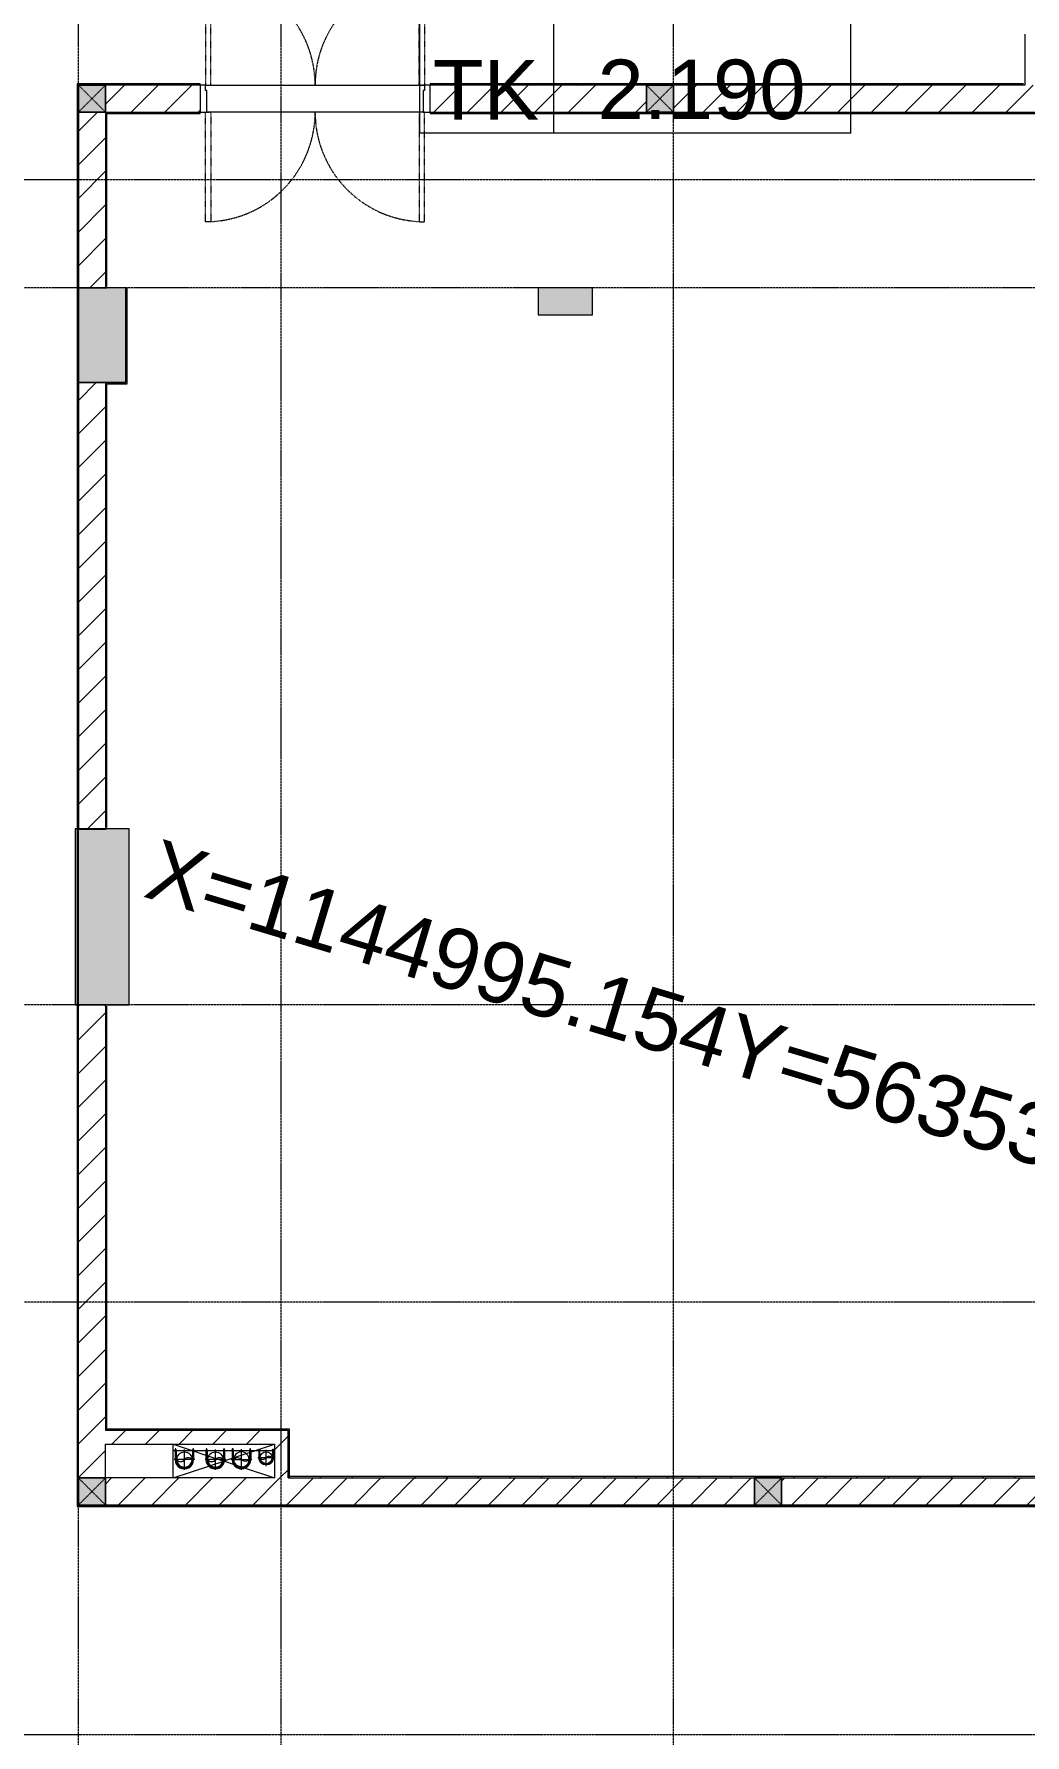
# Model space of a CAD drawing. Header units: millimetres. Extents: x -24439 to 198341, y -52871 to 149926.
# Drawn here: x 44124 to 51452, y 33837 to 46415 of the extents above; entities that cross this region are included whole.
import ezdxf

# ---------------------------------------------------------------- set-up
doc = ezdxf.new("R2010")
doc.units = ezdxf.units.MM
for name, pattern in [('Dash', [6, 3, -3]), ('Grid Line', [22.225, 12.7, -3.175, 3.175, -3.175]), ('IMPORT-CENTER _3_', [10.16, 6.35, -1.27, 1.27, -1.27]), ('NET VAN', [1.06, 0.53, -0.53])]:
    doc.linetypes.add(name, pattern=pattern)
for name, color, linetype, lineweight in [('0-1', 7, 'Continuous', 5), ('0-2', 9, 'Continuous', 9), ('A-ANNO-NOTE', 131, 'Continuous', 9), ('A-DETL-GENF-2', 9, 'NET VAN', 9), ('A-DOOR', 31, 'Continuous', 9), ('A-DOOR-FRAM', 31, 'Continuous', 9), ('A-FLOR', 192, 'Continuous', 9), ('A-FLOR-1', 9, 'Continuous', 9), ('A-WALL', 113, 'Continuous', 9), ('A-WALL-3', 113, 'Continuous', 18), ('A-WALL-PATT-3', 111, 'Continuous', 9), ('G-IMPT', 8, 'Continuous', 9), ('G-IMPT-2', 8, 'IMPORT-CENTER _3_', 9), ('G-IMPT-6', 7, 'Continuous', 9), ('I-WALL-3', 2, 'Continuous', 18), ('M-EQPM', 50, 'Continuous', 9), ('S-COLS', 52, 'Continuous', 9), ('S-COLS-1', 254, 'Continuous', 5), ('S-COLS-2', 253, 'Continuous', 18), ('S-COLS-4', 52, 'Continuous', 18), ('S-COLS-5', 52, 'Dash', 9), ('S-COLS-HDLN', 52, 'Dash', 9), ('S-GRID-1', 1, 'Grid Line', 9)]:
    doc.layers.add(name, color=color, linetype=linetype, lineweight=lineweight)
doc.styles.add('Arial_2', font='arial_0.ttf', dxfattribs={"height": 450})
doc.styles.add('Arial_6', font='arial_0.ttf', dxfattribs={"height": 2})
doc.styles.add('Arial_7', font='arial_0.ttf', dxfattribs={"height": 440})
pattern_1 = [(45, (0, 0), (-124.4508, 124.4508), [])]
pattern_2 = [(45, (0, 0), (-116.67262, 116.67262), [])]

# ---------------------------------------------------------------- blocks, each defined once
blk = doc.blocks.new('NCV_TKTC_KET CAU_rvt-1-TKCS_MB ĐỊNH VỊ CAO ĐỘ THIẾT KẾ')
at = {"layer": 'S-COLS-1'}
for points in [[(44453, 43837), (44803, 43837), (44803, 44537), (44453, 44537)], [(47853, 44337), (48253, 44337), (48253, 44537), (47853, 44537)], [(44828, 39237), (44828, 40537), (44428, 40537), (44428, 39237)]]:
    blk.add_hatch(color=256, dxfattribs=at).paths.add_polyline_path(points)
at = {"layer": 'A-FLOR-1'}
blk.add_line((45153, 35737), (45153, 35988), dxfattribs=at)
at = {"layer": 'S-COLS-2'}
for p, q in [((44803, 44537), (44453, 44537)), ((44453, 44537), (44453, 43837)), ((44803, 43837), (44803, 44537)), ((47853, 44537), (47853, 44337)), ((48253, 44537), (47853, 44537)), ((48253, 44337), (48253, 44537)), ((47853, 44337), (48253, 44337)), ((44453, 43837), (44803, 43837)), ((44828, 40537), (44428, 40537)), ((44428, 40537), (44428, 39237)), ((44828, 39237), (44828, 40537)), ((44428, 39237), (44828, 39237))]:
    blk.add_line(p, q, dxfattribs=at)
blk = doc.blocks.new('FD_07 - FD_07-1700x2200-CỬA ĐI 2 CÁNH-910693-TKCS_MB ĐỊNH VỊ CAO ĐỘ THIẾT KẾ')
at = {"layer": 'A-DETL-GENF-2'}
for p, q in [((-810, 910), (-810, 100)), ((-770, 910), (-810, 910)), ((-770, 100), (-770, 910)), ((770, 100), (770, 910)), ((770, 910), (810, 910)), ((810, 910), (810, 100)), ((-810, 100), (-770, 100)), ((810, 100), (770, 100)), ((-810, -910), (-810, -100)), ((-810, -100), (-770, -100)), ((-770, -100), (-770, -910)), ((810, -100), (770, -100)), ((770, -100), (770, -910)), ((810, -910), (810, -100)), ((-770, -910), (-810, -910)), ((770, -910), (810, -910))]:
    blk.add_line(p, q, dxfattribs=at)
for centre, start, end in [((-810, 100), 0, 87.1694), ((810, 100), 92.8306, 180), ((-810, -100), 272.8306, 360), ((810, -100), 180, 267.1694)]:
    blk.add_arc(centre, 810, start, end, dxfattribs=at)
at = {"layer": 'A-DOOR'}
for p, q in [((-810, 100), (810, 100)), ((800, -100), (-800, -100))]:
    blk.add_line(p, q, dxfattribs=at)
at = {"layer": 'A-DOOR-FRAM'}
for p, q in [((-810, 100), (-850, 100)), ((-850, 100), (-850, -100)), ((-810, 60), (-810, 100)), ((-800, 60), (-810, 60)), ((-800, -100), (-800, 60)), ((810, 60), (800, 60)), ((800, 60), (800, -100)), ((850, 100), (810, 100)), ((810, 100), (810, 60)), ((850, -100), (850, 100)), ((-850, -100), (-800, -100)), ((800, -100), (850, -100))]:
    blk.add_line(p, q, dxfattribs=at)
blk = doc.blocks.new('TKTC_XREF_251221_MB TANG 1 - TKTC_XREF_260130_MB TANG 1_dwg_CUM U_DN100-4202115-TKCS_MB ĐỊNH VỊ CAO ĐỘ THIẾT KẾ')
at = {"layer": 'G-IMPT'}
blk.add_hatch(color=256, dxfattribs=at).paths.add_polyline_path([(0, -61), (0, -57), (15, -55), (28, -49), (40, -40), (49, -28), (55, -15), (57, 0), (55, 15), (49, 28), (40, 40), (28, 49), (15, 55), (0, 57), (0, 61), (16, 59), (35, 49), (43, 43), (53, 30), (59, 16), (61, 0), (59, -16), (53, -30), (43, -43), (30, -53), (16, -59)])
for p, q in [((-79, 67), (-79, 63)), ((-77, 67), (-77, 63)), ((-75, 67), (-75, 63)), ((-73, 69), (-73, 61)), ((-67, 68), (-72, 68)), ((-67, 62), (-72, 62)), ((-65, 69), (0, 69)), ((-79, -63), (-79, -67)), ((-77, -63), (-77, -67)), ((-75, -63), (-75, -67)), ((-73, -61), (-73, -69)), ((-67, -62), (-72, -62)), ((-67, -68), (-72, -68)), ((-65, -69), (0, -69))]:
    blk.add_line(p, q, dxfattribs=at)
at = {"layer": 'G-IMPT', "flags": 128}
for points in [[(-73, 68), (-78, 68), (-78, 62), (-73, 62)], [(-72, 59), (-67, 59), (-67, 71), (-72, 71)], [(-67, 71), (-67, 73), (-65, 73), (-65, 57), (-67, 57), (-67, 59)], [(-65, 61), (0, 61), (0, 57)], [(-73, -62), (-78, -62), (-78, -68), (-73, -68)], [(-72, -71), (-67, -71), (-67, -59), (-72, -59)], [(-67, -59), (-67, -57), (-65, -57), (-65, -73), (-67, -73), (-67, -71)], [(-65, -61), (0, -61), (0, -57)]]:
    blk.add_lwpolyline(points, dxfattribs=at)
at = {"layer": 'G-IMPT'}
for centre, radius, start, end in [((-78, 67), 0.96, 90, 180), ((-78, 63), 0.96, 180, 270), ((-71, 69), 1.56, 112.6199, 247.3801), ((-68, 65), 4.8, 143.1301, 216.8699), ((-71, 61), 1.56, 112.6199, 247.3801), ((0, 0), 69, 270, 90), ((0, 0), 61, 270, 90), ((0, 0), 57, 270, 90), ((-78, -63), 0.96, 90, 180), ((-78, -67), 0.96, 180, 270), ((-71, -61), 1.56, 112.6199, 247.3801), ((-68, -65), 4.8, 143.1301, 216.8699), ((-71, -69), 1.56, 112.6199, 247.3801)]:
    blk.add_arc(centre, radius, start, end, dxfattribs=at)
blk = doc.blocks.new('TKTC_XREF_251221_MB TANG 1 - TKTC_XREF_260130_MB TANG 1_dwg_$cc-4202117-TKCS_MB ĐỊNH VỊ CAO ĐỘ THIẾT KẾ')
at = {"layer": 'G-IMPT'}
blk.add_circle((0, 0), 0.5, dxfattribs=at)
for centre, radius, start, end in [((0, 0), 0.5, 90, 270), ((0.19, 0.25), 0.313, 126.8699, 233.1301), ((-0.19, -0.25), 0.313, 306.8699, 53.1301)]:
    blk.add_arc(centre, radius, start, end, dxfattribs=at)
at = {"layer": 'G-IMPT-2'}
for p, q in [((-0.67, 0), (0.67, 0)), ((0, -0.67), (0, 0.67))]:
    blk.add_line(p, q, dxfattribs=at)
blk = doc.blocks.new('TKTC_XREF_251221_MB TANG 1 - TKTC_XREF_260130_MB TANG 1_dwg_$cc-V177-TKCS_MB ĐỊNH VỊ CAO ĐỘ THIẾT KẾ')
at = {"layer": 'G-IMPT'}
blk.add_circle((0, 0), 0.5, dxfattribs=at)
for centre, radius, start, end in [((0, 0), 0.5, 90, 270), ((0.19, 0.25), 0.313, 126.8699, 233.1301), ((-0.19, -0.25), 0.313, 306.8699, 53.1301)]:
    blk.add_arc(centre, radius, start, end, dxfattribs=at)
at = {"layer": 'G-IMPT-2'}
for p, q in [((-0.67, 0), (0.67, 0)), ((0, -0.67), (0, 0.67))]:
    blk.add_line(p, q, dxfattribs=at)
blk = doc.blocks.new('TKTC_XREF_251221_MB TANG 1 - TKTC_XREF_260130_MB TANG 1_dwg_CUM U_DN100-4202112-TKCS_MB ĐỊNH VỊ CAO ĐỘ THIẾT KẾ')
at = {"layer": 'G-IMPT'}
blk.add_hatch(color=256, dxfattribs=at).paths.add_polyline_path([(0, 61), (0, 57), (15, 55), (28, 49), (40, 40), (49, 28), (55, 15), (57, 0), (55, -15), (49, -29), (40, -40), (28, -49), (15, -55), (0, -57), (0, -61), (16, -59), (30, -53), (43, -43), (53, -31), (59, -16), (61, 0), (59, 16), (53, 30), (43, 43), (30, 53), (16, 59)])
for p, q in [((-79, 67), (-79, 63)), ((-77, 67), (-77, 63)), ((-75, 67), (-75, 63)), ((-73, 69), (-73, 61)), ((-67, 68), (-72, 68)), ((-67, 62), (-72, 62)), ((-65, 69), (0, 69)), ((-79, -63), (-79, -67)), ((-77, -63), (-77, -67)), ((-75, -63), (-75, -67)), ((-73, -61), (-73, -69)), ((-67, -62), (-72, -62)), ((-67, -68), (-72, -68)), ((-65, -69), (0, -69))]:
    blk.add_line(p, q, dxfattribs=at)
at = {"layer": 'G-IMPT', "flags": 128}
for points in [[(-73, 68), (-78, 68), (-78, 62), (-73, 62)], [(-72, 59), (-67, 59), (-67, 71), (-72, 71)], [(-67, 71), (-67, 73), (-65, 73), (-65, 57), (-67, 57), (-67, 59)], [(-65, 61), (0, 61), (0, 57)], [(-73, -62), (-78, -62), (-78, -68), (-73, -68)], [(-72, -71), (-67, -71), (-67, -59), (-72, -59)], [(-67, -59), (-67, -57), (-65, -57), (-65, -73), (-67, -73), (-67, -71)], [(-65, -61), (0, -61), (0, -57)]]:
    blk.add_lwpolyline(points, dxfattribs=at)
at = {"layer": 'G-IMPT'}
for centre, radius, start, end in [((-78, 67), 0.96, 90, 180), ((-78, 63), 0.96, 180, 270), ((-71, 69), 1.56, 112.6199, 247.3801), ((-68, 65), 4.8, 143.1301, 216.8699), ((-71, 61), 1.56, 112.6199, 247.3801), ((0, 0), 69, 270, 90), ((0, 0), 61, 270, 90), ((0, 0), 57, 270, 90), ((-78, -63), 0.96, 90, 180), ((-78, -67), 0.96, 180, 270), ((-71, -61), 1.56, 112.6199, 247.3801), ((-68, -65), 4.8, 143.1301, 216.8699), ((-71, -69), 1.56, 112.6199, 247.3801)]:
    blk.add_arc(centre, radius, start, end, dxfattribs=at)
blk = doc.blocks.new('TKTC_XREF_251221_MB TANG 1 - TKTC_XREF_260130_MB TANG 1_dwg_$cc-4202114-TKCS_MB ĐỊNH VỊ CAO ĐỘ THIẾT KẾ')
at = {"layer": 'G-IMPT'}
blk.add_circle((0, 0), 0.5, dxfattribs=at)
for centre, radius, start, end in [((0, 0), 0.5, 90, 270), ((0.19, 0.25), 0.313, 126.8699, 233.1301), ((-0.19, -0.25), 0.313, 306.8699, 53.1301)]:
    blk.add_arc(centre, radius, start, end, dxfattribs=at)
at = {"layer": 'G-IMPT-2'}
for p, q in [((-0.67, 0), (0.67, 0)), ((0, -0.67), (0, 0.67))]:
    blk.add_line(p, q, dxfattribs=at)
blk = doc.blocks.new('TKTC_XREF_251221_MB TANG 1 - TKTC_XREF_260130_MB TANG 1_dwg_$cc-4202125-TKCS_MB ĐỊNH VỊ CAO ĐỘ THIẾT KẾ')
at = {"layer": 'G-IMPT'}
blk.add_circle((0, 0), 0.5, dxfattribs=at)
for centre, radius, start, end in [((0, 0), 0.5, 90, 270), ((0.19, 0.25), 0.313, 126.8699, 233.1301), ((-0.19, -0.25), 0.313, 306.8699, 53.1301)]:
    blk.add_arc(centre, radius, start, end, dxfattribs=at)
at = {"layer": 'G-IMPT-2'}
for p, q in [((-0.67, 0), (0.67, 0)), ((0, -0.67), (0, 0.67))]:
    blk.add_line(p, q, dxfattribs=at)
blk = doc.blocks.new('TKTC_XREF_251221_MB TANG 1 - TKTC_XREF_260130_MB TANG 1_dwg-4202109-TKCS_MB ĐỊNH VỊ CAO ĐỘ THIẾT KẾ')
at = {"layer": 'G-IMPT', "flags": 128}
blk.add_lwpolyline([(-157249, -365386), (-157249, -365408), (-157999, -365408), (-157999, -365359)], dxfattribs=at)
for name, p, xscale, yscale, zscale, rotation in [('TKTC_XREF_251221_MB TANG 1 - TKTC_XREF_260130_MB TANG 1_dwg_$cc-4202125-TKCS_MB ĐỊNH VỊ CAO ĐỘ THIẾT KẾ', (-157915, -365474), 113.7150000000092, 113.7150000000092, 113.7150000000092, 90.04476088158574), ('TKTC_XREF_251221_MB TANG 1 - TKTC_XREF_260130_MB TANG 1_dwg_CUM U_DN100-4202112-TKCS_MB ĐỊNH VỊ CAO ĐỘ THIẾT KẾ', (-157916, -365474), 0.9975000000000005, 0.9975000000000005, 0.9975000000000005, 270.0467435561337), ('TKTC_XREF_251221_MB TANG 1 - TKTC_XREF_260130_MB TANG 1_dwg_$cc-4202114-TKCS_MB ĐỊNH VỊ CAO ĐỘ THIẾT KẾ', (-157686, -365474), 113.7150000000092, 113.7150000000092, 113.7150000000092, 90.04476088158574), ('TKTC_XREF_251221_MB TANG 1 - TKTC_XREF_260130_MB TANG 1_dwg_CUM U_DN100-4202112-TKCS_MB ĐỊNH VỊ CAO ĐỘ THIẾT KẾ', (-157687, -365474), 0.9975000000000005, 0.9975000000000005, 0.9975000000000005, 270.0467435561337), ('TKTC_XREF_251221_MB TANG 1 - TKTC_XREF_260130_MB TANG 1_dwg_CUM U_DN100-4202112-TKCS_MB ĐỊNH VỊ CAO ĐỘ THIẾT KẾ', (-157494, -365473), 0.9974999999999966, 0.9974999999999966, 0.9974999999999966, 270.0467435564909), ('TKTC_XREF_251221_MB TANG 1 - TKTC_XREF_260130_MB TANG 1_dwg_$cc-4202117-TKCS_MB ĐỊNH VỊ CAO ĐỘ THIẾT KẾ', (-157311, -365461), 90.0000000000512, 90.0000000000512, 90.0000000000512, 90.41977899777648)]:
    blk.add_blockref(name, p, dxfattribs=dict(xscale=xscale, yscale=yscale, zscale=zscale, rotation=rotation))
at = {"extrusion": (0, 0, -1)}
for name, p, xscale, yscale, zscale, rotation in [('TKTC_XREF_251221_MB TANG 1 - TKTC_XREF_260130_MB TANG 1_dwg_$cc-V177-TKCS_MB ĐỊNH VỊ CAO ĐỘ THIẾT KẾ', (157494, -365473), 113.7150000000092, 113.7150000000092, -113.7150000000092, 89.95325644590794), ('TKTC_XREF_251221_MB TANG 1 - TKTC_XREF_260130_MB TANG 1_dwg_CUM U_DN100-4202115-TKCS_MB ĐỊNH VỊ CAO ĐỘ THIẾT KẾ', (157311, -365459), 0.7894736842105243, 0.7894736842105243, -0.7894736842105243, 269.5802210006292)]:
    blk.add_blockref(name, p, dxfattribs=dict(at, xscale=xscale, yscale=yscale, zscale=zscale, rotation=rotation))
blk = doc.blocks.new('TKTC_XREF_251221_MB TANG 1 - TKTC_XREF_251221_MB TANG 1-2038492-TKCS_MB ĐỊNH VỊ CAO ĐỘ THIẾT KẾ')
blk.add_blockref('TKTC_XREF_251221_MB TANG 1 - TKTC_XREF_260130_MB TANG 1_dwg-4202109-TKCS_MB ĐỊNH VỊ CAO ĐỘ THIẾT KẾ', (169499, 384110))
blk = doc.blocks.new('G1_SOF - BO TRU - 200x200-3050151-TKCS_MB ĐỊNH VỊ CAO ĐỘ THIẾT KẾ')
at = {"layer": 'S-COLS-HDLN'}
for p, q in [((-100, 100), (100, -100)), ((100, 100), (-100, -100))]:
    blk.add_line(p, q, dxfattribs=at)
blk = doc.blocks.new('NCV_TKCS_251209_TONG THE HIEN TRANG SAN DUONG - NCV_TKCS_HIEN TRANG_251209a_dwg-1612995-TKCS_MB ĐỊNH VỊ CAO ĐỘ THIẾT KẾ')
at = {"layer": 'G-IMPT-6', "insert": (563535820, 1144997413), "char_height": 450, "width": 5277.08, "attachment_point": 3, "line_spacing_factor": 0.941778, "style": 'Arial_2'}
blk.add_mtext('X=1144995.154Y=563539.106Z=0.49', dxfattribs=at)
blk = doc.blocks.new('NCV_TKCS_251209_TONG THE HIEN TRANG SAN DUONG - NCV_TKCS_251209_TONG THE HIEN TRANG SAN DUONG-1605292-TKCS_MB ĐỊNH VỊ CAO ĐỘ THIẾT KẾ')
at = {"rotation": 343.2379237072182}
blk.add_blockref('NCV_TKCS_251209_TONG THE HIEN TRANG SAN DUONG - NCV_TKCS_HIEN TRANG_251209a_dwg-1612995-TKCS_MB ĐỊNH VỊ CAO ĐỘ THIẾT KẾ', (-869777548, -933796959), dxfattribs=at)
blk = doc.blocks.new('GHI CHU CAO DO THIET KE - GHI CHÚ CAO ĐỘ THIẾT KẾ-1513209-TKCS_MB ĐỊNH VỊ CAO ĐỘ THIẾT KẾ')
at = {"layer": 'A-ANNO-NOTE'}
for p, q in [((0, 8), (0, 0)), ((14.5, 8), (0, 8)), ((4.5, 8), (4.5, 0)), ((14.5, 0), (14.5, 8)), ((14.5, 4), (0, 4)), ((14.5, 0), (0, 0))]:
    blk.add_line(p, q, dxfattribs=at)
at = {"layer": 'A-ANNO-NOTE', "char_height": 2, "attachment_point": 5, "line_spacing_factor": 0.936439, "style": 'Arial_6'}
for s, insert, width in [('\\pt0.5,1,1.5,2,2.5,3,3.5,4,4.5,5,5.5,6,6.5,7,7.5,8,8.5,9,9.5,10,10.5,11,11.5,12,12.5,13,13.5,14,14.5,15,15.5,16;QG', (2.255, 5.459), 4.63), ('\\pt0.5,1,1.5,2,2.5,3,3.5,4,4.5,5,5.5,6,6.5,7,7.5,8,8.5,9,9.5,10,10.5,11,11.5,12,12.5,13,13.5,14,14.5,15,15.5,16;TK', (2.229, 1.459), 4.5)]:
    blk.add_mtext(s, dxfattribs=dict(at, insert=insert, width=width))

msp = doc.modelspace()

# ---------------------------------------------------------------- hatches: boundary and pattern name
at = {"layer": 'A-WALL-PATT-3'}
h = msp.add_hatch(dxfattribs=at)
h.set_pattern_fill('FP_8', color=256, style=0, pattern_type=2)
h.set_pattern_definition(pattern_2)
h.paths.add_polyline_path([(51442.5, 46036.9), (51442.5, 46046.9), (47052.6, 46046.9), (47052.6, 46036.9), (51352.1, 46036.9)])
h.paths.add_polyline_path([(45352.6, 46036.9), (45352.6, 46046.9), (44442.6, 46046.9), (44442.6, 46036.9), (44652.6, 46036.9)])
h = msp.add_hatch(dxfattribs=at)
h.set_pattern_fill('FP_8', color=256, style=0, pattern_type=2)
h.set_pattern_definition(pattern_2)
h.paths.add_polyline_path([(44442.6, 35527.4), (44452.6, 35527.4), (44452.6, 46036.9), (44442.6, 46036.9), (44442.6, 35925.8)])
h = msp.add_hatch(dxfattribs=at)
h.set_pattern_fill('FP_1', color=256, style=0, pattern_type=2)
h.set_pattern_definition(pattern_1)
h.paths.add_polyline_path([(52727.6, 45836.9), (52727.6, 46036.9), (48852.6, 46036.9), (48852.6, 45836.9), (52717.6, 45836.9)])
h.paths.add_polyline_path([(44652.6, 45836.9), (45352.6, 45836.9), (45352.6, 46036.9), (44652.6, 46036.9)])
h.paths.add_polyline_path([(48652.6, 45836.9), (48652.6, 46036.9), (47052.6, 46036.9), (47052.6, 45836.9)])
h = msp.add_hatch(dxfattribs=at)
h.set_pattern_fill('FP_1', color=256, style=0, pattern_type=2)
h.set_pattern_definition(pattern_1)
h.paths.add_polyline_path([(44652.6, 44536.9), (44652.6, 45836.9), (44452.6, 45836.9), (44452.6, 44536.9)])
h = msp.add_hatch(dxfattribs=at)
h.set_pattern_fill('FP_8', color=256, style=0, pattern_type=2)
h.set_pattern_definition(pattern_2)
h.paths.add_polyline_path([(44652.6, 44536.9), (44662.6, 44536.9), (44662.6, 45836.9), (44652.6, 45836.9), (44652.6, 44802)])
h = msp.add_hatch(dxfattribs=at)
h.set_pattern_fill('FP_8', color=256, style=0, pattern_type=2)
h.set_pattern_definition(pattern_2)
h.paths.add_polyline_path([(52717.6, 45826.9), (52717.6, 45836.9), (47052.6, 45836.9), (47055.1, 45826.9), (51352.1, 45826.9)])
h.paths.add_polyline_path([(45352.6, 45826.9), (45352.6, 45836.9), (44662.6, 45836.9), (44662.6, 45826.9), (45350.1, 45826.9)])
h = msp.add_hatch(dxfattribs=at)
h.set_pattern_fill('FP_8', color=256, style=0, pattern_type=2)
h.set_pattern_definition(pattern_2)
h.paths.add_polyline_path([(44812.6, 43827), (44812.6, 44536.9), (44802.6, 44536.9), (44802.6, 43827)])
h = msp.add_hatch(dxfattribs=at)
h.set_pattern_fill('FP_1', color=256, style=0, pattern_type=2)
h.set_pattern_definition(pattern_1)
h.paths.add_polyline_path([(44452.6, 40535.7), (44652.6, 40535.7), (44652.6, 43836.9), (44452.6, 43836.9), (44452.6, 42829.5)])
h = msp.add_hatch(dxfattribs=at)
h.set_pattern_fill('FP_8', color=256, style=0, pattern_type=2)
h.set_pattern_definition(pattern_2)
h.paths.add_polyline_path([(44662.6, 43827), (44802.6, 43827), (44802.6, 43837), (44652.6, 43837), (44652.6, 43827)])
h = msp.add_hatch(dxfattribs=at)
h.set_pattern_fill('FP_8', color=256, style=0, pattern_type=2)
h.set_pattern_definition(pattern_2)
h.paths.add_polyline_path([(44662.6, 40536.9), (44662.6, 43827), (44652.6, 43827), (44652.6, 40536.9)])
h = msp.add_hatch(dxfattribs=at)
h.set_pattern_fill('FP_1', color=256, style=0, pattern_type=2)
h.set_pattern_definition(pattern_1)
h.paths.add_polyline_path([(44452.6, 35737.4), (44652.6, 35737.4), (44652.6, 39236.9), (44452.6, 39236.9), (44452.6, 35925.8)])
h = msp.add_hatch(dxfattribs=at)
h.set_pattern_fill('FP_8', color=256, style=0, pattern_type=2)
h.set_pattern_definition(pattern_2)
h.paths.add_polyline_path([(44652.6, 36087.8), (44662.6, 36087.8), (44662.6, 39226.9), (44652.6, 39226.9), (44652.6, 36912)])
h = msp.add_hatch(dxfattribs=at)
h.set_pattern_fill('FP_1', color=256, style=0, pattern_type=2)
h.set_pattern_definition(pattern_1)
h.paths.add_polyline_path([(45300, 35987.8), (45902.6, 35987.8), (45902.6, 36087.8), (44652.6, 36087.8), (44652.6, 35987.8)])
h = msp.add_hatch(dxfattribs=at)
h.set_pattern_fill('FP_8', color=256, style=0, pattern_type=2)
h.set_pattern_definition(pattern_2)
h.paths.add_polyline_path([(46012.6, 36087.8), (46012.6, 36097.8), (44662.6, 36097.8), (44662.6, 36087.8), (46002.6, 36087.8)])
h = msp.add_hatch(dxfattribs=at)
h.set_pattern_fill('FP_1', color=256, style=0, pattern_type=2)
h.set_pattern_definition(pattern_1)
h.paths.add_polyline_path([(45902.6, 35737.4), (46002.6, 35737.4), (46002.6, 36087.8), (45902.6, 36087.8), (45902.6, 35925.8)])
h = msp.add_hatch(dxfattribs=at)
h.set_pattern_fill('FP_8', color=256, style=0, pattern_type=2)
h.set_pattern_definition(pattern_2)
h.paths.add_polyline_path([(46012.6, 35737.4), (46012.6, 36087.8), (46002.6, 36087.8), (46002.6, 35737.4)])
h = msp.add_hatch(dxfattribs=at)
h.set_pattern_fill('FP_1', color=256, style=0, pattern_type=2)
h.set_pattern_definition(pattern_1)
h.paths.add_polyline_path([(63456.5, 35537.4), (65852.9, 35537.4), (65852.9, 35737.4), (61052.6, 35737.4), (61052.6, 35537.4)])
h.paths.add_polyline_path([(69052.6, 35537.4), (69052.6, 35737.4), (67292.6, 35737.4), (67292.6, 35537.4), (68298.2, 35537.4)])
h.paths.add_polyline_path([(60852.6, 35537.4), (60852.6, 35737.4), (59092.6, 35737.4), (59092.6, 35537.4)])
h.paths.add_polyline_path([(66202.6, 35537.4), (66202.6, 35737.4), (66052.9, 35737.4), (66052.9, 35537.4)])
h.paths.add_polyline_path([(45300, 35537.4), (49452.9, 35537.4), (49452.9, 35737.4), (44652.6, 35737.4), (44652.6, 35537.4), (44694.8, 35537.4)])
h.paths.add_polyline_path([(52652.6, 35537.4), (52652.6, 35737.4), (49652.9, 35737.4), (49652.9, 35537.4)])
h.paths.add_polyline_path([(53773, 35537.4), (56452.6, 35537.4), (56452.6, 35737.4), (52852.6, 35737.4), (52852.6, 35537.4)])
h.paths.add_polyline_path([(56652.6, 35537.4), (57632.6, 35537.4), (57632.5, 35581.7), (57752.7, 35576.4), (57872, 35559.6), (57965, 35537.4), (58002.6, 35537.4), (58002.6, 35737.4), (56652.6, 35737.4)])
h = msp.add_hatch(dxfattribs=at)
h.set_pattern_fill('FP_8', color=256, style=0, pattern_type=2)
h.set_pattern_definition(pattern_2)
h.paths.add_polyline_path([(52652.6, 35737.4), (52652.6, 35747.4), (46012.6, 35747.4), (46012.6, 35737.4), (48931.3, 35737.4)])
h = msp.add_hatch(dxfattribs=at)
h.set_pattern_fill('FP_8', color=256, style=0, pattern_type=2)
h.set_pattern_definition(pattern_2)
h.paths.add_polyline_path([(56442.6, 35527.4), (56452.6, 35527.4), (56452.6, 35537.4), (44452.6, 35537.4), (44452.6, 35527.4), (56193.9, 35527.4)])
at = {"layer": 'S-COLS-1'}
for points in [[(44452.6, 45836.9), (44652.6, 45836.9), (44652.6, 46036.9), (44452.6, 46036.9)], [(48652.6, 45836.9), (48852.6, 45836.9), (48852.6, 46036.9), (48652.6, 46036.9)], [(44452.6, 35537.4), (44652.6, 35537.4), (44652.6, 35737.4), (44452.6, 35737.4)], [(49452.9, 35537.4), (49652.9, 35537.4), (49652.9, 35737.4), (49452.9, 35737.4)]]:
    msp.add_hatch(color=256, dxfattribs=at).paths.add_polyline_path(points)

# ---------------------------------------------------------------- linework, layer by layer
at = {"layer": '0-2'}
for p, q in [((45152.6, 35987.8), (45520.4, 35865)), ((45524, 35861.4), (45902.6, 35987.8)), ((45428.2, 35829.4), (45519.8, 35860)), ((45519.8, 35860), (45522.9, 35861)), ((45524.3, 35863.7), (45611, 35834.7)), ((45152.6, 35737.4), (45423.7, 35827.9)), ((45423.7, 35827.9), (45427, 35829)), ((45612.7, 35834.2), (45616.6, 35832.9)), ((45618.6, 35832.2), (45662.7, 35817.4)), ((45662.7, 35817.4), (45671.3, 35814.6)), ((45671.3, 35814.6), (45902.6, 35737.4))]:
    msp.add_line(p, q, dxfattribs=at)
at = {"layer": 'A-FLOR'}
msp.add_line((47002.6, 45836.9), (45402.6, 45836.9), dxfattribs=at)
at = {"layer": 'A-WALL'}
for p, q in [((51452.5, 46414.6), (51452.5, 46036.9)), ((45352.6, 46036.9), (44652.6, 46036.9)), ((44652.6, 46036.9), (44652.6, 45836.9)), ((45392.6, 46036.9), (47012.6, 46036.9)), ((48652.6, 46036.9), (47052.6, 46036.9)), ((48652.6, 45836.9), (48652.6, 46036.9)), ((51442.5, 46036.9), (48852.6, 46036.9)), ((48852.6, 46036.9), (48852.6, 45836.9)), ((44652.6, 45836.9), (44452.6, 45836.9)), ((44662.6, 45836.9), (45352.6, 45836.9)), ((47052.6, 45836.9), (48652.6, 45836.9)), ((48852.6, 45836.9), (52717.6, 45836.9)), ((44452.6, 35737.4), (44652.6, 35737.4)), ((44652.6, 35737.4), (44652.6, 35537.4)), ((49452.9, 35537.4), (49452.9, 35737.4)), ((49652.9, 35737.4), (49652.9, 35537.4))]:
    msp.add_line(p, q, dxfattribs=at)
at = {"layer": 'A-WALL-3'}
for p, q in [((51452.5, 46036.9), (51442.5, 46036.9)), ((44452.6, 45836.9), (44452.6, 44536.9)), ((44652.6, 45836.9), (44662.6, 45836.9)), ((44452.6, 44536.9), (44652.6, 44536.9)), ((44652.6, 44536.9), (44652.6, 44536.9)), ((44652.6, 43836.9), (44452.6, 43836.9)), ((44452.6, 43836.9), (44452.6, 40535.7)), ((44452.6, 40535.7), (44652.6, 40535.7)), ((44652.6, 40535.7), (44652.6, 40536.9)), ((44652.6, 39236.9), (44452.6, 39236.9)), ((44652.6, 39226.9), (44652.6, 39236.9)), ((46002.6, 36087.8), (44652.6, 36087.8)), ((44652.6, 35737.4), (44652.6, 35987.8)), ((44652.6, 35987.8), (45902.6, 35987.8)), ((45902.6, 35987.8), (45902.6, 35737.4)), ((46002.6, 35737.4), (46002.6, 36087.8)), ((45902.6, 35737.4), (44652.6, 35737.4)), ((44652.6, 35537.4), (49452.9, 35537.4)), ((49652.9, 35537.4), (52652.6, 35537.4))]:
    msp.add_line(p, q, dxfattribs=at)
at = {"layer": 'I-WALL-3'}
for p, q in [((45352.6, 46046.9), (44442.6, 46046.9)), ((44442.6, 46046.9), (44442.6, 35527.4)), ((44452.6, 46036.9), (44652.6, 46036.9)), ((44452.6, 35537.4), (44452.6, 46036.9)), ((45352.6, 46036.9), (45352.6, 46046.9)), ((51442.5, 46046.9), (47052.6, 46046.9)), ((47052.6, 46046.9), (47052.6, 46036.9)), ((48652.6, 46036.9), (48852.6, 46036.9)), ((44652.6, 45836.9), (44652.6, 44536.9)), ((44662.6, 44546.9), (44662.6, 45826.9)), ((44662.6, 45826.9), (45352.6, 45826.9)), ((45352.6, 45826.9), (45352.6, 45836.9)), ((47052.6, 45836.9), (47052.6, 45826.9)), ((47052.6, 45826.9), (52717.6, 45826.9)), ((48852.6, 45836.9), (48652.6, 45836.9)), ((44652.6, 44536.9), (44662.6, 44536.9)), ((44802.6, 44536.9), (44802.6, 43837)), ((44812.6, 43827), (44812.6, 44536.9)), ((44802.6, 43837), (44652.6, 43837)), ((44652.6, 43837), (44652.6, 40536.9)), ((44662.6, 43827), (44812.6, 43827)), ((44662.6, 40546.9), (44662.6, 43827)), ((44652.6, 40536.9), (44662.6, 40536.9)), ((44652.6, 39226.9), (44652.6, 36087.8)), ((44662.6, 36097.8), (44662.6, 39226.9)), ((46012.6, 36097.8), (44662.6, 36097.8)), ((46012.6, 35747.4), (46012.6, 36097.8)), ((46002.6, 35737.4), (52652.6, 35737.4)), ((52642.6, 35747.4), (46012.6, 35747.4)), ((44442.6, 35527.4), (56442.6, 35527.4)), ((52852.6, 35537.4), (44452.6, 35537.4))]:
    msp.add_line(p, q, dxfattribs=at)
at = {"layer": 'S-COLS'}
for p, q in [((44652.6, 45836.9), (44652.6, 46036.9)), ((48652.6, 46036.9), (48652.6, 45836.9)), ((48852.6, 45836.9), (48852.6, 46036.9)), ((44452.6, 45836.9), (44652.6, 45836.9)), ((44652.6, 35737.4), (44452.6, 35737.4)), ((44652.6, 35537.4), (44652.6, 35737.4)), ((49452.9, 35737.4), (49452.9, 35537.4)), ((49652.9, 35537.4), (49652.9, 35737.4))]:
    msp.add_line(p, q, dxfattribs=at)
at = {"layer": 'S-COLS-4'}
for p, q in [((44652.6, 46036.9), (44452.6, 46036.9)), ((44452.6, 46036.9), (44452.6, 45836.9)), ((48852.6, 46036.9), (48652.6, 46036.9)), ((48652.6, 45836.9), (48852.6, 45836.9)), ((44452.6, 35737.4), (44452.6, 35537.4)), ((49652.9, 35737.4), (49452.9, 35737.4)), ((44452.6, 35537.4), (44652.6, 35537.4)), ((49452.9, 35537.4), (49652.9, 35537.4))]:
    msp.add_line(p, q, dxfattribs=at)
at = {"layer": 'S-GRID-1'}
for p, q in [((44452.6, 20960.6), (44452.6, 80482.7)), ((45952.6, 20960.6), (45952.6, 80482.7)), ((48852.6, 20960.6), (48852.6, 80482.7)), ((128757.8, 45336.9), (32145.8, 45336.9)), ((131551.8, 44536.9), (29351.8, 44536.9)), ((131551.8, 39236.9), (29351.8, 39236.9)), ((131551.8, 37036.9), (29351.8, 37036.9)), ((128757.8, 33836.9), (32145.8, 33836.9))]:
    msp.add_line(p, q, dxfattribs=at)

# ---------------------------------------------------------------- block references
at = {"layer": '0-1'}
msp.add_blockref('NCV_TKTC_KET CAU_rvt-1-TKCS_MB ĐỊNH VỊ CAO ĐỘ THIẾT KẾ', (0, 0), dxfattribs=at)
at = {"layer": 'A-ANNO-NOTE', "xscale": 220, "yscale": 220, "zscale": 220}
msp.add_blockref('GHI CHU CAO DO THIET KE - GHI CHÚ CAO ĐỘ THIẾT KẾ-1513209-TKCS_MB ĐỊNH VỊ CAO ĐỘ THIẾT KẾ', (46975.6, 45681.3), dxfattribs=at)
at = {"layer": 'A-DETL-GENF-2'}
msp.add_blockref('NCV_TKCS_251209_TONG THE HIEN TRANG SAN DUONG - NCV_TKCS_251209_TONG THE HIEN TRANG SAN DUONG-1605292-TKCS_MB ĐỊNH VỊ CAO ĐỘ THIẾT KẾ', (26103.5, 9888.2), dxfattribs=at)
at = {"layer": 'A-DOOR'}
msp.add_blockref('FD_07 - FD_07-1700x2200-CỬA ĐI 2 CÁNH-910693-TKCS_MB ĐỊNH VỊ CAO ĐỘ THIẾT KẾ', (46202.6, 45936.9), dxfattribs=at)
at = {"layer": 'M-EQPM'}
msp.add_blockref('TKTC_XREF_251221_MB TANG 1 - TKTC_XREF_251221_MB TANG 1-2038492-TKCS_MB ĐỊNH VỊ CAO ĐỘ THIẾT KẾ', (33652.6, 17236.9), dxfattribs=at)
at = {"layer": 'S-COLS-5'}
for p in [(44552.6, 45936.9), (48752.6, 45936.9), (44552.6, 35637.4), (49552.9, 35637.4)]:
    msp.add_blockref('G1_SOF - BO TRU - 200x200-3050151-TKCS_MB ĐỊNH VỊ CAO ĐỘ THIẾT KẾ', p, dxfattribs=at)

# ---------------------------------------------------------------- texts
at = {"layer": 'A-ANNO-NOTE', "insert": (49060.3, 46002.1), "char_height": 440, "width": 1586.2, "attachment_point": 5, "line_spacing_factor": 0.936439, "style": 'Arial_7'}
msp.add_mtext('\\pt2794,5588,8382,11176,13970,16764,19558,22352,25146,27940,30734,33528,36322,39116,41910,44704,47498,50292,53086,55880,58674,61468,64262,67056,69850,72644,75438,78232,81026,83820,86614,89408;2.190', dxfattribs=at)

doc.saveas('drawing.dxf')
